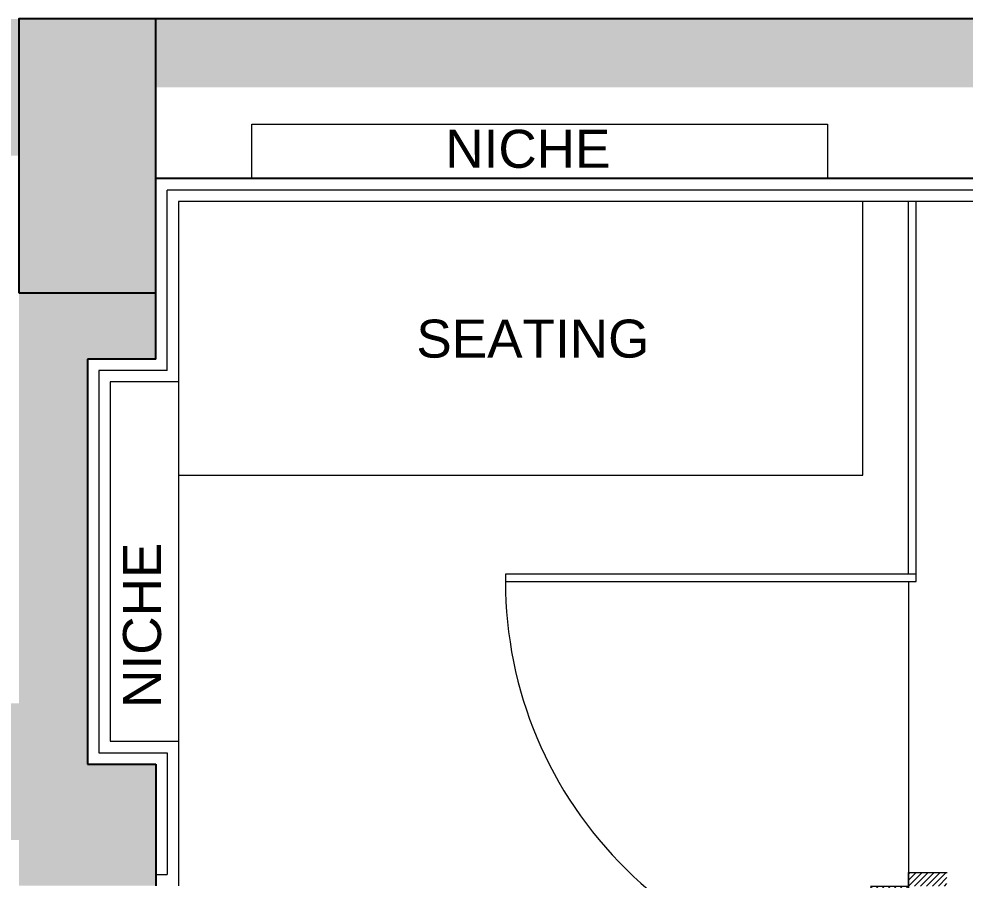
# Model space of a CAD drawing. Header units: inches. Extents: x 211391 to 214260, y -106888 to -102532.
# Drawn here: x 213129.9 to 213192.1, y -105618.5 to -105561.9 of the extents above; entities that cross this region are included whole.
import ezdxf

# ---------------------------------------------------------------- set-up
doc = ezdxf.new("R2010")
doc.units = ezdxf.units.IN
doc.header["$MEASUREMENT"] = 0
doc.linetypes.add('0226--P-00-GA 18.02.10$0$DASH', pattern=[0.35, 0.25, -0.1])
doc.layers.get('0').update_dxf_attribs({"color": 4})
for name, color, linetype, lineweight in [('BEAM', 90, '0226--P-00-GA 18.02.10$0$DASH', 25), ('DROP', 1, 'Continuous', 5), ('GLASS', 4, 'Continuous', 18), ('HATCH', 251, 'Continuous', 13), ('STONE', 1, 'Continuous', 18), ('TEXT', 3, 'Continuous', 9), ('WALL', 5, 'Continuous', 25)]:
    doc.layers.add(name, color=color, linetype=linetype, lineweight=lineweight)
doc.layers.add('COLUMN', color=6, linetype='Continuous')
doc.layers.get('BEAM').off()
doc.styles.add('style5', font='arial.ttf', dxfattribs={"height": 9})

# ---------------------------------------------------------------- blocks, each defined once
blk = doc.blocks.new('*X6')
at = {"color": 0}
for p, q in [((0, 0), (6, 6)), ((0, 2.65), (3.35, 6)), ((0, 5.3), (0.7, 6)), ((2.65, 0), (8.65, 6)), ((5.3, 0), (11.3, 6)), ((7.95, 0), (13.95, 6)), ((10.61, 0), (16.61, 6)), ((-16.76, -3.5), (-13.26, 0)), ((-16.76, -0.85), (-15.91, 0)), ((-16.42, -5.81), (-10.61, 0)), ((-13.76, -5.81), (-7.95, 0)), ((-11.11, -5.81), (-5.3, 0)), ((-8.46, -5.81), (-2.65, 0)), ((-5.81, -5.81), (0, 0)), ((13.26, 0), (17.04, 3.78)), ((15.91, 0), (17.04, 1.13)), ((-3.16, -5.81), (0, -2.65)), ((-0.51, -5.81), (0, -5.3))]:
    blk.add_line(p, q, dxfattribs=at)
blk = doc.blocks.new('4 UQ46U')
at = {"layer": 'DROP', "lineweight": 5}
blk.add_lwpolyline([(67308.827, -52969.15), (67308.827, -52972.456), (67307.643, -52972.456), (67307.643, -52975.818)], dxfattribs=at)
at = {"layer": 'DROP', "lineweight": 5, "extrusion": (0, 0, -1), "xscale": 0.1972594911858323, "yscale": 0.1972594911858323, "zscale": -0.1972594911858323, "rotation": 270}
blk.add_blockref('*X6', (-67308.827, -52972.456), dxfattribs=at)
blk = doc.blocks.new('79')
at = {"layer": 'COLUMN', "ltscale": 20, "true_color": 0xdd22ba}
h = blk.add_hatch(color=212, dxfattribs=at)
h.dxf.hatch_style = 1
h.paths.add_polyline_path([(213129.888, -103721.541), (213138.888, -103721.541), (213138.888, -103703.541), (213129.888, -103703.541)])
at = {"layer": 'COLUMN', "ltscale": 20}
blk.add_lwpolyline([(213129.888, -103721.541), (213138.888, -103721.541), (213138.888, -103703.541), (213129.888, -103703.541)], close=True, dxfattribs=at)

msp = doc.modelspace()

# ---------------------------------------------------------------- hatches: boundary and pattern name
at = {"layer": 'HATCH', "ltscale": 15}
h = msp.add_hatch(color=256, dxfattribs=at)
h.dxf.hatch_style = 1
h.paths.add_polyline_path([(213138.888, -105610.905), (213134.388, -105610.905), (213134.388, -105584.271), (213138.888, -105584.271), (213138.888, -105579.905), (213129.888, -105579.905), (213129.888, -105606.905), (213114.888, -105606.905), (213114.888, -105570.905), (213129.888, -105570.905), (213129.888, -105561.905), (213105.888, -105561.905), (213105.888, -105615.905), (213129.888, -105615.905), (213129.888, -105618.905), (213138.888, -105618.905)])
h = msp.add_hatch(color=256, dxfattribs=at)
h.dxf.hatch_style = 1
h.paths.add_polyline_path([(213309.888, -105561.905), (213138.888, -105561.905), (213138.888, -105566.405), (213309.888, -105566.405)])

# ---------------------------------------------------------------- linework, layer by layer
at = {"layer": 'DROP', "ltscale": 20}
msp.add_line((213188.388, -105598.907), (213188.393, -105625.412), dxfattribs=at)
at = {"layer": 'GLASS', "ltscale": 20}
for p, q in [((213188.388, -105598.407), (213188.388, -105573.905)), ((213188.888, -105598.907), (213188.888, -105573.905))]:
    msp.add_line(p, q, dxfattribs=at)
at = {"layer": 'GLASS', "ltscale": 10}
msp.add_lwpolyline([(213161.888, -105598.407), (213161.888, -105598.907), (213188.888, -105598.907), (213188.888, -105598.407)], close=True, dxfattribs=at)
msp.add_arc((213188.393, -105598.907), 26.505, 180, 271.07092, dxfattribs=at)
at = {"layer": 'STONE'}
for p, q in [((213309.138, -105573.155), (213139.638, -105573.155)), ((213139.638, -105585.021), (213139.638, -105573.155)), ((213201.546, -105573.905), (213140.388, -105573.905)), ((213135.138, -105585.021), (213135.138, -105610.155)), ((213139.638, -105585.021), (213135.138, -105585.021)), ((213135.888, -105585.771), (213135.888, -105609.405)), ((213140.388, -105585.771), (213135.888, -105585.771)), ((213140.388, -105585.771), (213140.388, -105609.405)), ((213135.888, -105609.405), (213140.388, -105609.405)), ((213140.388, -105609.405), (213140.388, -105618.905)), ((213135.138, -105610.155), (213139.638, -105610.155)), ((213139.638, -105610.155), (213139.638, -105618.155)), ((213138.888, -105618.155), (213139.638, -105618.155))]:
    msp.add_line(p, q, dxfattribs=at)
msp.add_lwpolyline([(213183.069, -105572.405), (213145.216, -105572.405), (213145.216, -105568.817), (213183.069, -105568.817)], close=True, dxfattribs=at)
msp.add_lwpolyline([(213140.388, -105591.905), (213185.388, -105591.905), (213185.388, -105573.905), (213140.388, -105573.905), (213140.388, -105585.771)], dxfattribs=at)
at = {"layer": 'WALL', "ltscale": 20}
for p, q in [((213309.888, -105561.905), (213138.888, -105561.905)), ((213309.888, -105572.405), (213138.888, -105572.405))]:
    msp.add_line(p, q, dxfattribs=at)
at = {"layer": 'WALL'}
msp.add_line((213138.888, -105584.271), (213138.888, -105579.905), dxfattribs=at)
at = {"layer": 'WALL', "ltscale": 25}
for p, q in [((213138.888, -105584.271), (213134.388, -105584.271)), ((213134.388, -105584.271), (213134.388, -105610.905)), ((213134.388, -105610.905), (213138.888, -105610.905)), ((213138.888, -105610.905), (213138.888, -105618.905))]:
    msp.add_line(p, q, dxfattribs=at)

# ---------------------------------------------------------------- block references
at = {"layer": 'BEAM'}
msp.add_blockref('79', (0, -1858.364), dxfattribs=at)
at = {"layer": 'DROP', "ltscale": 20, "xscale": -0.7535655759087229, "yscale": 0.7535655759087229, "zscale": 0.7535655759087191, "rotation": 90}
msp.add_blockref('4 UQ46U', (173270.173, -54897.305), dxfattribs=at)

# ---------------------------------------------------------------- texts
at = {"layer": 'TEXT', "char_height": 2.5, "width": 19.60533, "attachment_point": 2, "style": 'style5'}
for s, insert in [('\\A1;NICHE', (213163.361, -105569.196)), ('\\A1;SEATING', (213163.69, -105581.677))]:
    msp.add_mtext(s, dxfattribs=dict(at, insert=insert))
at = {"layer": 'TEXT', "insert": (213136.734, -105601.774), "char_height": 2.5, "width": 19.60533, "attachment_point": 2, "rotation": 90, "style": 'style5'}
msp.add_mtext('\\A1;NICHE', dxfattribs=at)

doc.saveas('drawing.dxf')
